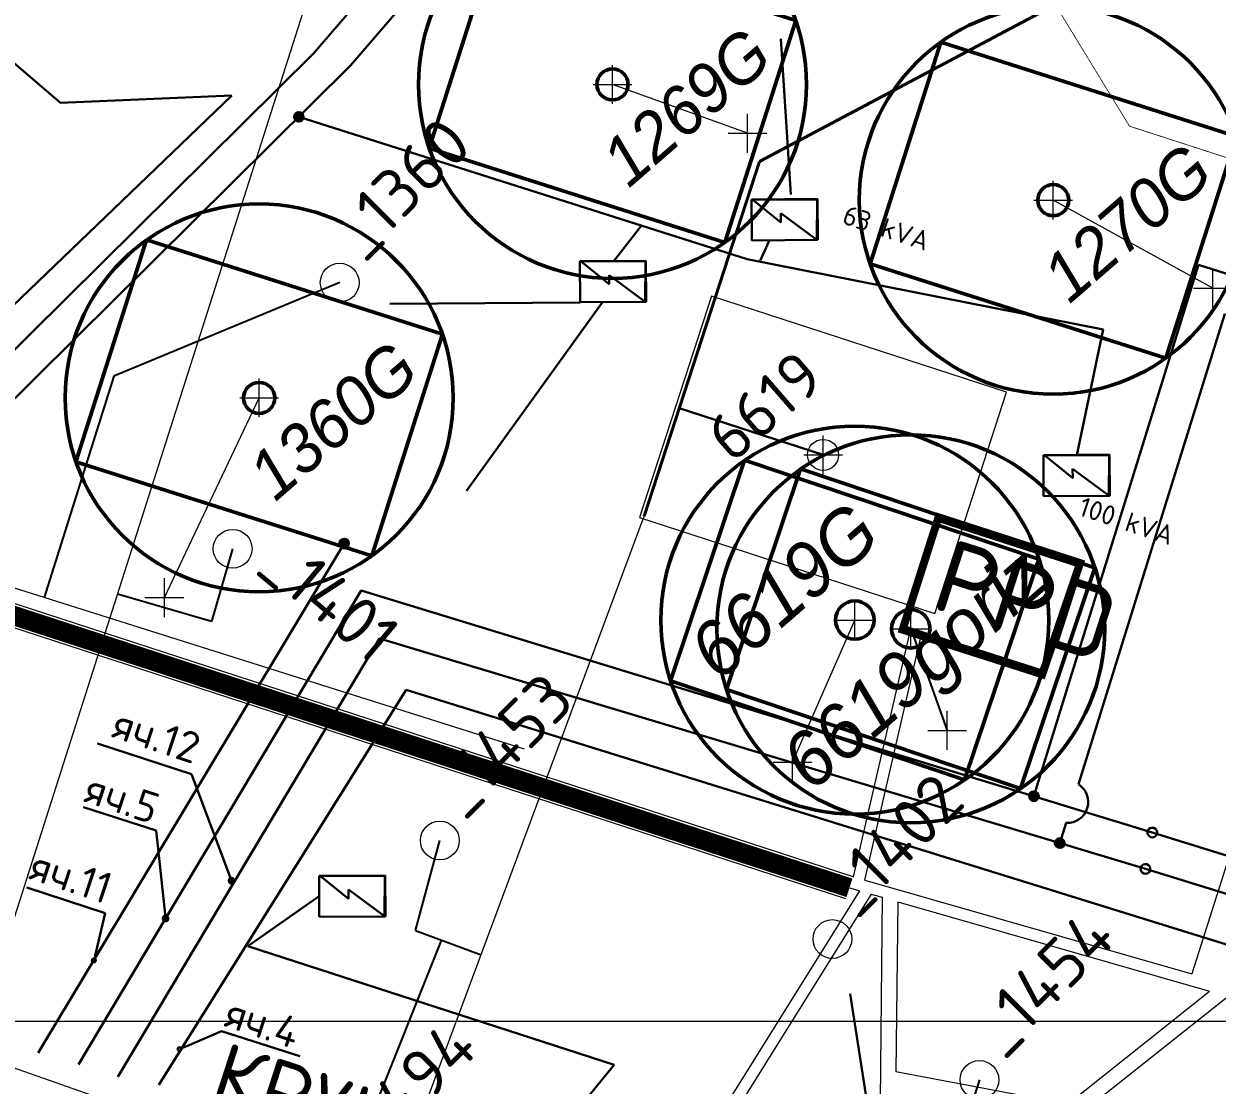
# Model space of a CAD drawing. Header units: millimetres. Extents: x 519 to 9564855, y -810 to 5021775.
# Drawn here: x 9535425 to 9535732.6, y 4998983.5 to 4999257.1 of the extents above; entities that cross this region are included whole.
import ezdxf
from ezdxf.enums import TextEntityAlignment as Align

# ---------------------------------------------------------------- set-up
doc = ezdxf.new("R2010")
doc.units = ezdxf.units.MM
doc.header["$LTSCALE"] = 2
doc.header["$MEASUREMENT"] = 0
doc.header["$PDMODE"] = 2
doc.header["$PDSIZE"] = 5
for name, color, linetype in [('COMPOUND', 3, 'Continuous'), ('GRID_PULKOVO', 7, 'Continuous'), ('OilColl&Flowlines', 3, 'Continuous'), ('OLD WELLS(dr.bfr2000)', 24, 'Continuous'), ('ROAD_GROUND', 9, 'Continuous'), ('Сущ. Нефтепровод', 3, 'НЕФТЬ')]:
    doc.layers.add(name, color=color, linetype=linetype)
for name, color, linetype, lineweight in [('SteamInjInfrastructure', 25, 'Continuous', 100), ('Новый водовод', 5, 'g_122_vpr', 30), ('Скважины на 2022 год', 60, 'Continuous', 13), ('Скважины на 2026', 222, 'Continuous', 50), ('Скважины на 2026 доп.', 222, 'Continuous', 50), ('ТХ_Проект. НГ', 244, 'g_122_n', 50), ('Электро', 1, 'Continuous', 30), ('Электроснаб', 1, 'Continuous', 18), ('Электроснабжене', 1, 'Continuous', 18)]:
    doc.layers.add(name, color=color, linetype=linetype, lineweight=lineweight)
doc.styles.add('92051501$0$STANDARD', font='simplex.shx')
doc.styles.add('Elect', font='isocpeur.ttf')
doc.styles.add('Line_GUGK', font='')
doc.styles.get("Standard").update_dxf_attribs({"font": 'isocpeur.ttf', "width": 0.5})
doc.styles.get('Line_GUGK').set_extended_font_data('Bm431', italic=True)
doc.linetypes.add('g_122_n', pattern='A,2,-2,3,-0.6,["Н",Line_GUGK,S=2,R=0,X=0,Y=-1],-3,3,-2,8,-2,8,-2,6', length=41.6)
doc.linetypes.add('g_122_vpr', pattern='A,2,-2,3,-0.6,["Впр",Line_GUGK,S=2,R=0,X=0,Y=-1],-6.4,3,-2,8,-2,8,-2,6', length=45)
doc.linetypes.add('STM_LINE', pattern='A,0.5,-0.2,["S",92051501$0$STANDARD,S=0.1,R=0,X=-0.1,Y=-0.05],-0.05', length=0.75)
doc.linetypes.add('НЕФТЬ', pattern='A,20,-1.5,[1,MG,S=1,R=0,X=0,Y=-1.3],-3.5', length=25)

msp = doc.modelspace()

# ---------------------------------------------------------------- hatches: boundary and pattern name
at = {"layer": 'Электро'}
h = msp.add_hatch(color=256, dxfattribs=at)
edge = h.paths.add_edge_path()
edge.add_arc((9535495.85404, 4999233.14257), 1.2343, 0, 360)
h = msp.add_hatch(color=256, dxfattribs=at)
edge = h.paths.add_edge_path()
edge.add_arc((9535507.53951, 4999123.13943), 1.2343, 0, 360)
h = msp.add_hatch(color=256, dxfattribs=at)
edge = h.paths.add_edge_path()
edge.add_arc((9535685.33957, 4999058.00297), 1.2343, 0, 360)
h = msp.add_hatch(color=256, dxfattribs=at)
edge = h.paths.add_edge_path()
edge.add_arc((9535692.00055, 4999045.94386), 1.2343, 0, 360)
at = {"layer": 'Электроснаб', "lineweight": 0}
h = msp.add_hatch(color=1, dxfattribs=at)
edge = h.paths.add_edge_path()
edge.add_arc((9535495.85404, 4999233.14257), 1.2343, 0, 360)
h = msp.add_hatch(color=1, dxfattribs=at)
edge = h.paths.add_edge_path()
edge.add_arc((9535507.53951, 4999123.13943), 1.2343, 0, 360)
h = msp.add_hatch(color=1, dxfattribs=at)
edge = h.paths.add_edge_path()
edge.add_arc((9535685.33957, 4999058.00297), 1.2343, 0, 360)
h = msp.add_hatch(color=1, dxfattribs=at)
edge = h.paths.add_edge_path()
edge.add_arc((9535692.00055, 4999045.94386), 1.2343, 0, 360)
at = {"layer": 'Электроснабжене', "lineweight": 0}
h = msp.add_hatch(color=1, dxfattribs=at)
edge = h.paths.add_edge_path()
edge.add_arc((9535495.85404, 4999233.14257), 1.2343, 0, 360)
h = msp.add_hatch(color=1, dxfattribs=at)
edge = h.paths.add_edge_path()
edge.add_arc((9535507.53951, 4999123.13943), 1.2343, 0, 360)
h = msp.add_hatch(color=1, dxfattribs=at)
edge = h.paths.add_edge_path()
edge.add_arc((9535685.33957, 4999058.00297), 1.2343, 0, 360)
h = msp.add_hatch(color=1, dxfattribs=at)
edge = h.paths.add_edge_path()
edge.add_arc((9535692.00055, 4999045.94386), 1.2343, 0, 360)

# ---------------------------------------------------------------- linework, layer by layer
at = {"lineweight": 0}
msp.add_line((9535743.65006, 4999067.84382), (9535726.06483, 4999012.20331), dxfattribs=at)
at = {"layer": 'COMPOUND', "lineweight": 0, "const_width": 2, "elevation": 0}
msp.add_lwpolyline([(9535687.5082, 4999089.41556), (9535697.20924, 4999117.9152), (9535660.70967, 4999129.71654), (9535651.50862, 4999100.91687), (9535687.5082, 4999089.41556)], dxfattribs=at)
at = {"layer": 'COMPOUND', "lineweight": 0, "const_width": 2}
msp.add_lwpolyline([(9535687.537, 4999089.655), (9535697.237, 4999118.155), (9535660.737, 4999129.955), (9535651.537, 4999101.155), (9535687.537, 4999089.655)], dxfattribs=at)
at = {"layer": 'GRID_PULKOVO', "lineweight": 0}
msp.add_line((9533000, 4999000), (9548000, 4999000), dxfattribs=at)
at = {"layer": 'OilColl&Flowlines', "color": 3, "linetype": 'ByBlock', "lineweight": 0, "ltscale": 50, "const_width": 0.2, "elevation": -9.30277}
msp.add_lwpolyline([(9535842.89551, 4999187.71078), (9535709.97906, 4999230.73407), (9535645.27982, 4999336.69657)], dxfattribs=at)
at = {"layer": 'OilColl&Flowlines', "lineweight": 0}
for points in [[(9535554.0256, 4999070.14748), (9535050.78034, 4999229.011)], [(9535508.00149, 4998923.41722), (9535584.85359, 4999130.18261)]]:
    msp.add_lwpolyline(points, dxfattribs=at)
at = {"layer": 'OLD WELLS(dr.bfr2000)', "lineweight": 0}
for centre in [(9535506.4, 4999190.4), (9535478.8, 4999121.8), (9535532.2, 4999046.6), (9535633.4, 4999021.2), (9535671.3, 4998984.9)]:
    msp.add_circle(centre, 5, dxfattribs=at)
at = {"layer": 'ROAD_GROUND', "color": 8, "lineweight": 0, "const_width": 5}
msp.add_lwpolyline([(9535637.80782, 4999034.40253), (9535036.58897, 4999230.24656)], dxfattribs=at)
at = {"layer": 'ROAD_GROUND', "lineweight": 0}
for points in [[(9535638.737, 4999037.255), (9535037.51815, 4999233.09904)], [(9535636.87864, 4999031.55005), (9535035.65979, 4999227.39409)], [(9535462.88346, 4998973.70817), (9535308.81316, 4999027.91413), (9535001.51332, 4999123.13877)], [(9535638.83861, 4999037.22585), (9535653.31435, 4999099.73186)], [(9535641.72617, 4999036.3975), (9535656.237, 4999099.055)], [(9535646.26867, 4999031.9734), (9535645.50517, 4998962.07505), (9535643.78342, 4998938.40923), (9535584.75288, 4998875.15023), (9535560.02973, 4998866.81422), (9535395.32659, 4998909.18646), (9535292.11457, 4998938.40923), (9535270.71023, 4998959.90055), (9535202.82844, 4998984.68291), (9535142.41937, 4999010.89779), (9535110.37594, 4999024.65244), (9535074.8229, 4999031.47873), (9534975.92394, 4999045.15473)], [(9535638.737, 4999037.255), (9535638.83861, 4999037.22585)], [(9535640.40722, 4999033.65487), (9535576.737, 4998931.655)], [(9535637.90976, 4999034.37131), (9535640.40722, 4999033.65487)], [(9535641.72617, 4999036.3975), (9535726.06483, 4999012.20331)], [(9535643.40662, 4999032.79443), (9535579.28189, 4998930.06644)], [(9535643.40662, 4999032.79443), (9535646.26867, 4999031.9734)], [(9535650.25641, 4999030.82944), (9535649.77723, 4998986.96054)], [(9535650.25641, 4999030.82944), (9535730.62397, 4999007.77444)], [(9535692.93236, 4998977.78644), (9535730.62397, 4999007.77444)], [(9535697.45964, 4998976.27686), (9535735.34603, 4999006.41982)], [(9535692.93236, 4998977.78644), (9535685.62578, 4998980.22276), (9535649.77723, 4998986.96054)]]:
    msp.add_lwpolyline(points, dxfattribs=at)
at = {"layer": 'SteamInjInfrastructure', "color": 6, "linetype": 'STM_LINE', "lineweight": 0, "ltscale": 15}
msp.add_line((9534928.58961, 4997477.26077, 0), (9535556.65607, 4999447.45705, 0), dxfattribs=at)
at = {"layer": 'Новый водовод', "linetype": 'ByBlock', "lineweight": 25}
for p, q in [((9535478.8, 4999121.8), (9535473.38203, 4999103.0678)), ((9535473.38203, 4999103.0678), (9535449.10848, 4999110.08851, 0)), ((9535671.3, 4998984.9), (9535662.12276, 4998956.33817))]:
    msp.add_line(p, q, dxfattribs=at)
at = {"layer": 'Скважины на 2022 год', "color": 0, "lineweight": 0}
msp.add_lwpolyline([(9535583.68723, 4999129.82898), (9535659.77175, 4999105.10762), (9535678.31277, 4999162.17102), (9535602.22825, 4999186.89238)], close=True, dxfattribs=at)
msp.add_circle((9535631, 4999146), 4, dxfattribs=at)
msp.add_point((9535631, 4999146), dxfattribs=at)
at = {"layer": 'Скважины на 2026', "lineweight": 5}
for p, q in [((9535611.5, 4999228.9), (9535576.71, 4999241.5)), ((9535731.5, 4999189), (9535690.33, 4999211.67)), ((9535461.2, 4999109.2), (9535485.64, 4999160.69)), ((9535623.1, 4999066.8), (9535639.18, 4999103.42))]:
    msp.add_line(p, q, dxfattribs=at)
at = {"layer": 'Скважины на 2026', "linetype": 'ByBlock', "ltscale": 50}
for points in [[(9535529.48913, 4999225.06257), (9535605.71178, 4999200.77044), (9535623.93087, 4999257.93743), (9535547.70822, 4999282.22956)], [(9535643.10913, 4999195.23257), (9535719.33178, 4999170.94044), (9535737.55087, 4999228.10743), (9535661.32822, 4999252.39956)], [(9535438.41913, 4999144.25257), (9535514.64178, 4999119.96044), (9535532.86087, 4999177.12743), (9535456.63822, 4999201.41956)]]:
    msp.add_lwpolyline(points, close=True, dxfattribs=at)
for centre in [(9535576.71, 4999241.5), (9535690.33, 4999211.67), (9535485.64, 4999160.69)]:
    msp.add_circle(centre, 50, dxfattribs=at)
at = {"layer": 'Скважины на 2026', "linetype": 'ByBlock'}
for centre in [(9535576.71, 4999241.5), (9535690.33, 4999211.67), (9535485.64, 4999160.69)]:
    msp.add_circle(centre, 4, dxfattribs=at)
at = {"layer": 'Скважины на 2026', "linetype": 'ByBlock', "lineweight": 0}
for p in [(9535576.71, 4999241.5), (9535611.5, 4999228.9), (9535690.33, 4999211.67), (9535731.5, 4999189), (9535485.64, 4999160.69), (9535461.2, 4999109.2)]:
    msp.add_point(p, dxfattribs=at)
at = {"layer": 'Скважины на 2026 доп.', "color": 5, "linetype": 'ByBlock', "lineweight": 25}
msp.add_line((9535653.6, 4999101.18), (9535663, 4999075), dxfattribs=at)
at = {"layer": 'Скважины на 2026 доп.'}
msp.add_lwpolyline([(9535610.77205, 4999144.63801), (9535591.65176, 4999087.7661), (9535667.48097, 4999062.27238), (9535686.60126, 4999119.14429)], close=True, dxfattribs=at)
at = {"layer": 'Скважины на 2026 доп.', "color": 5}
msp.add_lwpolyline([(9535625.19205, 4999142.39801), (9535606.07176, 4999085.5261), (9535681.90097, 4999060.03238), (9535701.02126, 4999116.90429)], close=True, dxfattribs=at)
at = {"layer": 'Скважины на 2026 доп.'}
for radius in [50, 4.96016]:
    msp.add_circle((9535639.18, 4999103.42), radius, dxfattribs=at)
at = {"layer": 'Скважины на 2026 доп.', "color": 5}
for radius in [50, 4.96016]:
    msp.add_circle((9535653.6, 4999101.18), radius, dxfattribs=at)
at = {"layer": 'Скважины на 2026 доп.', "lineweight": 0}
for p in [(9535639.18, 4999103.42), (9535623.1, 4999066.8)]:
    msp.add_point(p, dxfattribs=at)
at = {"layer": 'Скважины на 2026 доп.', "color": 5, "lineweight": 0}
for p in [(9535653.6, 4999101.18), (9535663, 4999075)]:
    msp.add_point(p, dxfattribs=at)
at = {"layer": 'Сущ. Нефтепровод', "linetype": 'ByBlock', "lineweight": 25}
for p, q in [((9535506.4, 4999190.4), (9535448.19559, 4999166.29095)), ((9535448.19559, 4999166.29095), (9535430.18614, 4999109.24089)), ((9535525.89882, 4999023.43938), (9535532.2, 4999046.6)), ((9535525.89882, 4999023.43938), (9535542.83826, 4999017.14321)), ((9535532.57441, 4999020.82895), (9535506.8, 4998956.4))]:
    msp.add_line(p, q, dxfattribs=at)
at = {"layer": 'ТХ_Проект. НГ', "color": 3, "linetype": 'ByBlock', "lineweight": 40, "ltscale": 0.3}
for p, q in [((9535614.56934, 4999221.63827, 265.53556), (9535690.84149, 4999262.04517, -21.7151)), ((9535614.56934, 4999221.63827, 16.25104), (9535584.85359, 4999130.18261, -26.14672))]:
    msp.add_line(p, q, dxfattribs=at)
at = {"layer": 'ТХ_Проект. НГ', "color": 3, "linetype": 'ByBlock', "lineweight": 30, "ltscale": 0.3, "elevation": -3.444}
msp.add_lwpolyline([(9535631, 4999146), (9535593.90894, 4999158.0521)], dxfattribs=at)
at = {"layer": 'Электро'}
for p, q in [((9535716.1033, 4999502.21119, 0), (9535499.68462, 4999249.47324)), ((9535710.422, 4999481.04407, 0), (9535509.19519, 4999246.38307)), ((9535622.64862, 4999213.09404, -0.00006), (9535620.07373, 4999253.23114, -0.00006)), ((9535348.71577, 4999100.07362, 0), (9535499.68462, 4999249.47324)), ((9535358.33674, 4999096.8722, 4.90075), (9535509.19519, 4999246.38307)), ((9535337.46233, 4999103.22941, 7.86448), (9535478.57057, 4999238.64898, 0)), ((9535612.53259, 4999211.86992, 0), (9535629.58102, 4999211.97425, 0)), ((9535612.59729, 4999201.29756, 0), (9535612.53259, 4999211.86992, 0)), ((9535629.48377, 4999211.8758, 0), (9535612.88817, 4999211.77424, 0)), ((9535612.88817, 4999211.77424, 0), (9535620.09995, 4999205.947, 0)), ((9535629.41008, 4999201.43334, 0), (9535629.48377, 4999211.8758, 0)), ((9535629.58102, 4999211.97425, 0), (9535629.64573, 4999201.4019, 0)), ((9535620.09995, 4999205.947, 0), (9535620.08541, 4999208.32224, 0)), ((9535620.08541, 4999208.32224, 0), (9535629.41008, 4999201.43334, 0)), ((9535629.64573, 4999201.4019, 0), (9535612.59729, 4999201.29756, 0)), ((9535617.06578, 4999201.18766, 0), (9535614.66733, 4999195.81094, 0)), ((9535568.28505, 4999195.90558, 0), (9535585.33348, 4999196.00992, 0)), ((9535568.34975, 4999185.33323, 0), (9535568.28505, 4999195.90558, 0)), ((9535585.23623, 4999195.91147, 0), (9535568.64063, 4999195.8099, 0)), ((9535568.64063, 4999195.8099, 0), (9535575.85241, 4999189.98267, 0)), ((9535585.16254, 4999185.469, 0), (9535585.23623, 4999195.91147, 0)), ((9535585.33348, 4999196.00992, 0), (9535585.39818, 4999185.43756, 0)), ((9535575.85241, 4999189.98267, 0), (9535575.83787, 4999192.3579, 0)), ((9535575.83787, 4999192.3579, 0), (9535585.16254, 4999185.469, 0)), ((9535519.31096, 4999184.94957), (9535568.35026, 4999185.24968, 0)), ((9535539.09349, 4999136.77873, 0), (9535574.1709, 4999185.36885, 0)), ((9535585.39818, 4999185.43756, 0), (9535568.34975, 4999185.33323, 0)), ((9535507.53951, 4999123.13943), (9535428.69951, 4998991.82943)), ((9535511.94951, 4999111.04943), (9535439.07951, 4998988.89943)), ((9535715.86613, 4999048.66376), (9535511.94951, 4999111.04943)), ((9535516.69951, 4999098.66943), (9535449.22951, 4998985.70943)), ((9535714.09888, 4999039.29731), (9535516.69951, 4999098.66943)), ((9535523.56951, 4999085.41943), (9535459.77951, 4998983.59943)), ((9535523.56951, 4999085.41943), (9535990.54762, 4998940.44343, -32.48786)), ((9535478.169, 4999037.17668, 11.22693), (9535477.81751, 4999038.11287, 11.22693)), ((9535501.07522, 4999037.50892), (9535518.12365, 4999037.61326)), ((9535501.13993, 4999026.93657), (9535501.07522, 4999037.50892)), ((9535518.0264, 4999037.51481), (9535501.4308, 4999037.41324)), ((9535501.4308, 4999037.41324), (9535508.64258, 4999031.58601)), ((9535517.95271, 4999027.07235), (9535518.0264, 4999037.51481)), ((9535518.12365, 4999037.61326), (9535518.18836, 4999027.04091)), ((9535508.64258, 4999031.58601), (9535508.62804, 4999033.96124)), ((9535508.62804, 4999033.96124), (9535517.95271, 4999027.07235)), ((9535482.68157, 4999019.38594, 8.72119), (9535501.10757, 4999032.22275)), ((9535461.39666, 4999027.48365), (9535461.28904, 4999028.47784)), ((9535518.18836, 4999027.04091), (9535501.13993, 4999026.93657)), ((9535443.26986, 4999016.68303, 6.67198), (9535443.50186, 4999017.65575, 6.67198)), ((9535466.03725, 4998993.21546, 11.22693), (9535466.95783, 4998993.60602, 11.22693))]:
    msp.add_line(p, q, dxfattribs=at)
at = {"layer": 'Электро', "ltscale": 0.05}
for p, q in [((9535379.62157, 4999283.51798, -0.00006), (9535434.42757, 4999236.73698, -0.00006)), ((9535434.42757, 4999236.73698, -0.00006), (9535478.57057, 4999238.64898, -0.00006)), ((9535495.85404, 4999233.14257, 0), (9535611.43557, 4999196.45098, 0)), ((9535576.93843, 4999195.86068, 0), (9535584.16114, 4999205.11335, 0)), ((9535703.17657, 4999178.28198, 0), (9535611.43557, 4999196.45098, 0)), ((9535727.7845, 4999195.03179, -2.1571), (9535685.33957, 4999058.00297)), ((9535727.7845, 4999195.03179, -2.1571), (9535769.92362, 4999181.60244, -2.1571)), ((9535734.55329, 4999182.39123, -2.1571), (9535696.80801, 4999061.10919, -2.1571)), ((9535703.17657, 4999178.28198, 0), (9535696.42957, 4999145.91198, 0)), ((9535687.77619, 4999145.95687, 0), (9535704.82462, 4999146.06121, 0)), ((9535687.84089, 4999135.38452, 0), (9535687.77619, 4999145.95687, 0)), ((9535704.72737, 4999145.96276, 0), (9535688.13177, 4999145.8612, 0)), ((9535688.13177, 4999145.8612, 0), (9535695.34355, 4999140.03396, 0)), ((9535704.65368, 4999135.5203, 0), (9535704.72737, 4999145.96276, 0)), ((9535704.82462, 4999146.06121, 0), (9535704.88932, 4999135.48886, 0)), ((9535695.34355, 4999140.03396, 0), (9535695.32901, 4999142.4092, 0)), ((9535695.32901, 4999142.4092, 0), (9535704.65368, 4999135.5203, 0)), ((9535704.88932, 4999135.48886, 0), (9535687.84089, 4999135.38452, 0)), ((9535693.65007, 4999051.16219, -2.1571), (9535692.00055, 4999045.94386)), ((9535482.68157, 4999019.38594, 8.72119), (9535577.15111, 4998988.78741, 0)), ((9535651.25998, 4998922.53049), (9535637.95184, 4999007.09327)), ((9535527.62868, 4998928.43705, 0), (9535577.15111, 4998988.78741, 0))]:
    msp.add_line(p, q, dxfattribs=at)
at = {"layer": 'Электро', "ltscale": 25}
for p, q in [((9535468.19997, 4999063.72944, 11.22693), (9535443.97021, 4999071.60216, 11.22693)), ((9535477.81751, 4999038.11287, 11.22693), (9535468.19997, 4999063.72944, 11.22693)), ((9535459.05253, 4999049.13921), (9535440.39899, 4999055.20011)), ((9535461.28904, 4999028.47784), (9535459.05253, 4999049.13921)), ((9535445.93187, 4999027.84422, 6.67198), (9535425.7269, 4999034.47758, 6.67198)), ((9535443.50186, 4999017.65575, 6.67198), (9535445.93187, 4999027.84422, 6.67198)), ((9535466.95783, 4998993.60602, 11.22693), (9535475.9398, 4998997.41669, 11.22693)), ((9535475.9398, 4998997.41669, 11.22693), (9535496.10703, 4998990.98053, 11.22693))]:
    msp.add_line(p, q, dxfattribs=at)
at = {"layer": 'Электро', "ltscale": 3}
for p, q in [((9535715.86613, 4999048.66376), (9535746.84012, 4999039.0482)), ((9535714.09888, 4999039.29731), (9535745.07287, 4999029.68175))]:
    msp.add_line(p, q, dxfattribs=at)
at = {"layer": 'Электро', "const_width": 1, "elevation": 11.22693}
msp.add_lwpolyline([(9535478.34474, 4999036.70858, 1), (9535478.69623, 4999035.77239, 1)], format="xyb", close=True, dxfattribs=at)
at = {"layer": 'Электро', "const_width": 1}
msp.add_lwpolyline([(9535461.45047, 4999026.98655, 1), (9535461.55808, 4999025.99236, 1)], format="xyb", close=True, dxfattribs=at)
at = {"layer": 'Электро'}
for centre in [(9535495.85404, 4999233.14257, 0), (9535507.53951, 4999123.13943), (9535685.33957, 4999058.00297), (9535692.00055, 4999045.94386)]:
    msp.add_circle(centre, 1.2343, dxfattribs=at)
at = {"layer": 'Электро', "ltscale": 0.05}
msp.add_arc((9535693.96037, 4999056.53846, -2.1571), 5.38523, 266.6967814, 58.076368, dxfattribs=at)
at = {"layer": 'Электро'}
for centre, start, end in [((9535715.86613, 4999048.66376), 162.0000001, 342.0000001), ((9535715.86613, 4999048.66376), 342.0000001, 162.0000001), ((9535714.09888, 4999039.29731), 162.0000002, 342.0000002), ((9535714.09888, 4999039.29731), 342.0000002, 162.0000002)]:
    msp.add_arc(centre, 1.25, start, end, dxfattribs=at)
for centre, start_param, end_param in [((9535443.03786, 4999015.71032, 6.67198), 0.865425693, 4.007018346), ((9535443.03786, 4999015.71032, 6.67198), 4.007018346, 7.148611), ((9535465.11667, 4998992.8249, 11.22693), 6.213187685, 9.354780338), ((9535465.11667, 4998992.8249, 11.22693), 3.071595031, 6.213187685)]:
    msp.add_ellipse(centre, major_axis=(0.4455, 0.227), ratio=1, start_param=start_param, end_param=end_param, dxfattribs=at)
at = {"layer": 'Электроснаб', "color": 1, "linetype": 'ByBlock', "lineweight": 0}
for p, q in [((9535716.1033, 4999502.21119, 0), (9535499.68462, 4999249.47324)), ((9535710.422, 4999481.04407, 0), (9535509.19519, 4999246.38307)), ((9535348.71577, 4999100.07362, 0), (9535499.68462, 4999249.47324)), ((9535358.33674, 4999096.8722, 4.90075), (9535509.19519, 4999246.38307)), ((9535337.46233, 4999103.22941, 7.86448), (9535478.57057, 4999238.64898, 0)), ((9535507.53951, 4999123.13943), (9535428.69951, 4998991.82943)), ((9535511.94951, 4999111.04943), (9535439.07951, 4998988.89943)), ((9535715.86613, 4999048.66376), (9535511.94951, 4999111.04943)), ((9535516.69951, 4999098.66943), (9535449.22951, 4998985.70943)), ((9535714.09888, 4999039.29731), (9535516.69951, 4999098.66943)), ((9535523.56951, 4999085.41943), (9535459.77951, 4998983.59943)), ((9535523.56951, 4999085.41943), (9535990.54762, 4998940.44343, -32.48786))]:
    msp.add_line(p, q, dxfattribs=at)
at = {"layer": 'Электроснаб', "color": 1, "lineweight": 0, "ltscale": 0.05}
for p, q in [((9535379.62157, 4999283.51798, -0.00006), (9535434.42757, 4999236.73698, -0.00006)), ((9535434.42757, 4999236.73698, -0.00006), (9535478.57057, 4999238.64898, -0.00006)), ((9535495.85404, 4999233.14257, 0), (9535611.43557, 4999196.45098, 0)), ((9535576.93843, 4999195.86068, 0), (9535584.16114, 4999205.11335, 0)), ((9535703.17657, 4999178.28198, 0), (9535611.43557, 4999196.45098, 0)), ((9535727.7845, 4999195.03179, -2.1571), (9535685.33957, 4999058.00297)), ((9535727.7845, 4999195.03179, -2.1571), (9535769.92362, 4999181.60244, -2.1571)), ((9535734.55329, 4999182.39123, -2.1571), (9535696.80801, 4999061.10919, -2.1571)), ((9535703.17657, 4999178.28198, 0), (9535696.42957, 4999145.91198, 0)), ((9535687.77619, 4999145.95687, 0), (9535704.82462, 4999146.06121, 0)), ((9535687.84089, 4999135.38452, 0), (9535687.77619, 4999145.95687, 0)), ((9535704.72737, 4999145.96276, 0), (9535688.13177, 4999145.8612, 0)), ((9535688.13177, 4999145.8612, 0), (9535695.34355, 4999140.03396, 0)), ((9535704.65368, 4999135.5203, 0), (9535704.72737, 4999145.96276, 0)), ((9535704.82462, 4999146.06121, 0), (9535704.88932, 4999135.48886, 0)), ((9535695.34355, 4999140.03396, 0), (9535695.32901, 4999142.4092, 0)), ((9535695.32901, 4999142.4092, 0), (9535704.65368, 4999135.5203, 0)), ((9535704.88932, 4999135.48886, 0), (9535687.84089, 4999135.38452, 0)), ((9535693.65007, 4999051.16219, -2.1571), (9535692.00055, 4999045.94386)), ((9535482.68157, 4999019.38594, 8.72119), (9535577.15111, 4998988.78741, 0)), ((9535651.25998, 4998922.53049), (9535637.95184, 4999007.09327)), ((9535527.62868, 4998928.43705, 0), (9535577.15111, 4998988.78741, 0))]:
    msp.add_line(p, q, dxfattribs=at)
at = {"layer": 'Электроснаб', "color": 1, "lineweight": 0}
for p, q in [((9535622.64862, 4999213.09404, -0.00006), (9535620.07373, 4999253.23114, -0.00006)), ((9535612.53259, 4999211.86992, 0), (9535629.58102, 4999211.97425, 0)), ((9535612.59729, 4999201.29756, 0), (9535612.53259, 4999211.86992, 0)), ((9535629.48377, 4999211.8758, 0), (9535612.88817, 4999211.77424, 0)), ((9535612.88817, 4999211.77424, 0), (9535620.09995, 4999205.947, 0)), ((9535629.41008, 4999201.43334, 0), (9535629.48377, 4999211.8758, 0)), ((9535629.58102, 4999211.97425, 0), (9535629.64573, 4999201.4019, 0)), ((9535620.09995, 4999205.947, 0), (9535620.08541, 4999208.32224, 0)), ((9535620.08541, 4999208.32224, 0), (9535629.41008, 4999201.43334, 0)), ((9535629.64573, 4999201.4019, 0), (9535612.59729, 4999201.29756, 0)), ((9535617.06578, 4999201.18766, 0), (9535614.66733, 4999195.81094, 0)), ((9535568.28505, 4999195.90558, 0), (9535585.33348, 4999196.00992, 0)), ((9535568.34975, 4999185.33323, 0), (9535568.28505, 4999195.90558, 0)), ((9535585.23623, 4999195.91147, 0), (9535568.64063, 4999195.8099, 0)), ((9535568.64063, 4999195.8099, 0), (9535575.85241, 4999189.98267, 0)), ((9535585.16254, 4999185.469, 0), (9535585.23623, 4999195.91147, 0)), ((9535585.33348, 4999196.00992, 0), (9535585.39818, 4999185.43756, 0)), ((9535575.85241, 4999189.98267, 0), (9535575.83787, 4999192.3579, 0)), ((9535575.83787, 4999192.3579, 0), (9535585.16254, 4999185.469, 0)), ((9535519.31096, 4999184.94957), (9535568.35026, 4999185.24968, 0)), ((9535539.09349, 4999136.77873, 0), (9535574.1709, 4999185.36885, 0)), ((9535585.39818, 4999185.43756, 0), (9535568.34975, 4999185.33323, 0)), ((9535478.169, 4999037.17668, 11.22693), (9535477.81751, 4999038.11287, 11.22693)), ((9535501.07522, 4999037.50892), (9535518.12365, 4999037.61326)), ((9535501.13993, 4999026.93657), (9535501.07522, 4999037.50892)), ((9535518.0264, 4999037.51481), (9535501.4308, 4999037.41324)), ((9535501.4308, 4999037.41324), (9535508.64258, 4999031.58601)), ((9535517.95271, 4999027.07235), (9535518.0264, 4999037.51481)), ((9535518.12365, 4999037.61326), (9535518.18836, 4999027.04091)), ((9535508.64258, 4999031.58601), (9535508.62804, 4999033.96124)), ((9535508.62804, 4999033.96124), (9535517.95271, 4999027.07235)), ((9535482.68157, 4999019.38594, 8.72119), (9535501.10757, 4999032.22275)), ((9535461.39666, 4999027.48365), (9535461.28904, 4999028.47784)), ((9535518.18836, 4999027.04091), (9535501.13993, 4999026.93657)), ((9535443.26986, 4999016.68303, 6.67198), (9535443.50186, 4999017.65575, 6.67198)), ((9535466.03725, 4998993.21546, 11.22693), (9535466.95783, 4998993.60602, 11.22693))]:
    msp.add_line(p, q, dxfattribs=at)
at = {"layer": 'Электроснаб', "color": 1, "lineweight": 0, "ltscale": 25}
for p, q in [((9535468.19997, 4999063.72944, 11.22693), (9535443.97021, 4999071.60216, 11.22693)), ((9535477.81751, 4999038.11287, 11.22693), (9535468.19997, 4999063.72944, 11.22693)), ((9535459.05253, 4999049.13921), (9535440.39899, 4999055.20011)), ((9535461.28904, 4999028.47784), (9535459.05253, 4999049.13921)), ((9535445.93187, 4999027.84422, 6.67198), (9535425.7269, 4999034.47758, 6.67198)), ((9535443.50186, 4999017.65575, 6.67198), (9535445.93187, 4999027.84422, 6.67198)), ((9535466.95783, 4998993.60602, 11.22693), (9535475.9398, 4998997.41669, 11.22693)), ((9535475.9398, 4998997.41669, 11.22693), (9535496.10703, 4998990.98053, 11.22693))]:
    msp.add_line(p, q, dxfattribs=at)
at = {"layer": 'Электроснаб', "color": 1, "lineweight": 0, "ltscale": 3}
for p, q in [((9535715.86613, 4999048.66376), (9535746.84012, 4999039.0482)), ((9535714.09888, 4999039.29731), (9535745.07287, 4999029.68175))]:
    msp.add_line(p, q, dxfattribs=at)
at = {"layer": 'Электроснаб', "color": 1, "lineweight": 0, "const_width": 1, "elevation": 11.22693}
msp.add_lwpolyline([(9535478.34474, 4999036.70858, 1), (9535478.69623, 4999035.77239, 1)], format="xyb", close=True, dxfattribs=at)
at = {"layer": 'Электроснаб', "color": 1, "lineweight": 0, "const_width": 1}
msp.add_lwpolyline([(9535461.45047, 4999026.98655, 1), (9535461.55808, 4999025.99236, 1)], format="xyb", close=True, dxfattribs=at)
at = {"layer": 'Электроснаб', "color": 1, "lineweight": 0}
for centre in [(9535495.85404, 4999233.14257, 0), (9535507.53951, 4999123.13943), (9535685.33957, 4999058.00297), (9535692.00055, 4999045.94386)]:
    msp.add_circle(centre, 1.2343, dxfattribs=at)
at = {"layer": 'Электроснаб', "color": 1, "lineweight": 0, "ltscale": 0.05}
msp.add_arc((9535693.96037, 4999056.53846, -2.1571), 5.38523, 266.6967814, 58.076368, dxfattribs=at)
at = {"layer": 'Электроснаб', "color": 1, "lineweight": 0}
for centre, start, end in [((9535715.86613, 4999048.66376), 162.0000001, 342.0000001), ((9535715.86613, 4999048.66376), 342.0000001, 162.0000001), ((9535714.09888, 4999039.29731), 162.0000002, 342.0000002), ((9535714.09888, 4999039.29731), 342.0000002, 162.0000002)]:
    msp.add_arc(centre, 1.25, start, end, dxfattribs=at)
for centre, start_param, end_param in [((9535443.03786, 4999015.71032, 6.67198), 0.865425693, 4.007018346), ((9535443.03786, 4999015.71032, 6.67198), 4.007018346, 7.148611), ((9535465.11667, 4998992.8249, 11.22693), 6.213187685, 9.354780338), ((9535465.11667, 4998992.8249, 11.22693), 3.071595031, 6.213187685)]:
    msp.add_ellipse(centre, major_axis=(0.4455, 0.227), ratio=1, start_param=start_param, end_param=end_param, dxfattribs=at)
at = {"layer": 'Электроснабжене', "color": 1, "linetype": 'ByBlock', "lineweight": 0}
for p, q in [((9535716.1033, 4999502.21119, 0), (9535499.68462, 4999249.47324)), ((9535619.32779, 4999374.8144, 0), (9535509.19519, 4999246.38307)), ((9535348.71577, 4999100.07362, 0), (9535499.68462, 4999249.47324)), ((9535358.33674, 4999096.8722, 4.90075), (9535509.19519, 4999246.38307)), ((9535337.46233, 4999103.22941, 7.86448), (9535478.57057, 4999238.64898, 0)), ((9535507.53951, 4999123.13943), (9535428.69951, 4998991.82943)), ((9535511.94951, 4999111.04943), (9535439.07951, 4998988.89943)), ((9535715.86613, 4999048.66376), (9535511.94951, 4999111.04943)), ((9535516.69951, 4999098.66943), (9535449.22951, 4998985.70943)), ((9535714.09888, 4999039.29731), (9535516.69951, 4999098.66943)), ((9535523.56951, 4999085.41943), (9535459.77951, 4998983.59943)), ((9535523.56951, 4999085.41943), (9535990.54762, 4998940.44343, -32.48786))]:
    msp.add_line(p, q, dxfattribs=at)
at = {"layer": 'Электроснабжене', "color": 1, "lineweight": 0, "ltscale": 0.05}
for p, q in [((9535379.62157, 4999283.51798, -0.00006), (9535434.42757, 4999236.73698, -0.00006)), ((9535434.42757, 4999236.73698, -0.00006), (9535478.57057, 4999238.64898, -0.00006)), ((9535495.85404, 4999233.14257, 0), (9535611.43557, 4999196.45098, 0)), ((9535576.93843, 4999195.86068, 0), (9535584.16114, 4999205.11335, 0)), ((9535703.17657, 4999178.28198, 0), (9535611.43557, 4999196.45098, 0)), ((9535727.7845, 4999195.03179, -2.1571), (9535685.33957, 4999058.00297)), ((9535727.7845, 4999195.03179, -2.1571), (9535769.92362, 4999181.60244, -2.1571)), ((9535734.55329, 4999182.39123, -2.1571), (9535696.80801, 4999061.10919, -2.1571)), ((9535703.17657, 4999178.28198, 0), (9535696.42957, 4999145.91198, 0)), ((9535687.77619, 4999145.95687, 0), (9535704.82462, 4999146.06121, 0)), ((9535687.84089, 4999135.38452, 0), (9535687.77619, 4999145.95687, 0)), ((9535704.72737, 4999145.96276, 0), (9535688.13177, 4999145.8612, 0)), ((9535688.13177, 4999145.8612, 0), (9535695.34355, 4999140.03396, 0)), ((9535704.65368, 4999135.5203, 0), (9535704.72737, 4999145.96276, 0)), ((9535704.82462, 4999146.06121, 0), (9535704.88932, 4999135.48886, 0)), ((9535695.34355, 4999140.03396, 0), (9535695.32901, 4999142.4092, 0)), ((9535695.32901, 4999142.4092, 0), (9535704.65368, 4999135.5203, 0)), ((9535704.88932, 4999135.48886, 0), (9535687.84089, 4999135.38452, 0)), ((9535693.65007, 4999051.16219, -2.1571), (9535692.00055, 4999045.94386)), ((9535482.68157, 4999019.38594, 8.72119), (9535577.15111, 4998988.78741, 0)), ((9535651.25998, 4998922.53049), (9535637.95184, 4999007.09327)), ((9535527.62868, 4998928.43705, 0), (9535577.15111, 4998988.78741, 0))]:
    msp.add_line(p, q, dxfattribs=at)
at = {"layer": 'Электроснабжене', "color": 1, "lineweight": 0}
for p, q in [((9535622.64862, 4999213.09404, -0.00006), (9535620.07373, 4999253.23114, -0.00006)), ((9535612.53259, 4999211.86992, 0), (9535629.58102, 4999211.97425, 0)), ((9535612.59729, 4999201.29756, 0), (9535612.53259, 4999211.86992, 0)), ((9535629.48377, 4999211.8758, 0), (9535612.88817, 4999211.77424, 0)), ((9535612.88817, 4999211.77424, 0), (9535620.09995, 4999205.947, 0)), ((9535629.41008, 4999201.43334, 0), (9535629.48377, 4999211.8758, 0)), ((9535629.58102, 4999211.97425, 0), (9535629.64573, 4999201.4019, 0)), ((9535620.09995, 4999205.947, 0), (9535620.08541, 4999208.32224, 0)), ((9535620.08541, 4999208.32224, 0), (9535629.41008, 4999201.43334, 0)), ((9535629.64573, 4999201.4019, 0), (9535612.59729, 4999201.29756, 0)), ((9535617.06578, 4999201.18766, 0), (9535614.66733, 4999195.81094, 0)), ((9535568.28505, 4999195.90558, 0), (9535585.33348, 4999196.00992, 0)), ((9535568.34975, 4999185.33323, 0), (9535568.28505, 4999195.90558, 0)), ((9535585.23623, 4999195.91147, 0), (9535568.64063, 4999195.8099, 0)), ((9535568.64063, 4999195.8099, 0), (9535575.85241, 4999189.98267, 0)), ((9535585.16254, 4999185.469, 0), (9535585.23623, 4999195.91147, 0)), ((9535585.33348, 4999196.00992, 0), (9535585.39818, 4999185.43756, 0)), ((9535575.85241, 4999189.98267, 0), (9535575.83787, 4999192.3579, 0)), ((9535575.83787, 4999192.3579, 0), (9535585.16254, 4999185.469, 0)), ((9535519.31096, 4999184.94957), (9535568.35026, 4999185.24968, 0)), ((9535539.09349, 4999136.77873, 0), (9535574.1709, 4999185.36885, 0)), ((9535585.39818, 4999185.43756, 0), (9535568.34975, 4999185.33323, 0)), ((9535478.169, 4999037.17668, 11.22693), (9535477.81751, 4999038.11287, 11.22693)), ((9535501.07522, 4999037.50892), (9535518.12365, 4999037.61326)), ((9535501.13993, 4999026.93657), (9535501.07522, 4999037.50892)), ((9535518.0264, 4999037.51481), (9535501.4308, 4999037.41324)), ((9535501.4308, 4999037.41324), (9535508.64258, 4999031.58601)), ((9535517.95271, 4999027.07235), (9535518.0264, 4999037.51481)), ((9535518.12365, 4999037.61326), (9535518.18836, 4999027.04091)), ((9535508.64258, 4999031.58601), (9535508.62804, 4999033.96124)), ((9535508.62804, 4999033.96124), (9535517.95271, 4999027.07235)), ((9535482.68157, 4999019.38594, 8.72119), (9535501.10757, 4999032.22275)), ((9535461.39666, 4999027.48365), (9535461.28904, 4999028.47784)), ((9535518.18836, 4999027.04091), (9535501.13993, 4999026.93657)), ((9535443.26986, 4999016.68303, 6.67198), (9535443.50186, 4999017.65575, 6.67198)), ((9535466.03725, 4998993.21546, 11.22693), (9535466.95783, 4998993.60602, 11.22693))]:
    msp.add_line(p, q, dxfattribs=at)
at = {"layer": 'Электроснабжене', "color": 1, "lineweight": 0, "ltscale": 25}
for p, q in [((9535468.19997, 4999063.72944, 11.22693), (9535443.97021, 4999071.60216, 11.22693)), ((9535477.81751, 4999038.11287, 11.22693), (9535468.19997, 4999063.72944, 11.22693)), ((9535459.05253, 4999049.13921), (9535440.39899, 4999055.20011)), ((9535461.28904, 4999028.47784), (9535459.05253, 4999049.13921)), ((9535445.93187, 4999027.84422, 6.67198), (9535425.7269, 4999034.47758, 6.67198)), ((9535443.50186, 4999017.65575, 6.67198), (9535445.93187, 4999027.84422, 6.67198)), ((9535466.95783, 4998993.60602, 11.22693), (9535475.9398, 4998997.41669, 11.22693)), ((9535475.9398, 4998997.41669, 11.22693), (9535496.10703, 4998990.98053, 11.22693))]:
    msp.add_line(p, q, dxfattribs=at)
at = {"layer": 'Электроснабжене', "color": 1, "lineweight": 0, "ltscale": 3}
for p, q in [((9535715.86613, 4999048.66376), (9535746.84012, 4999039.0482)), ((9535714.09888, 4999039.29731), (9535745.07287, 4999029.68175))]:
    msp.add_line(p, q, dxfattribs=at)
at = {"layer": 'Электроснабжене', "color": 1, "lineweight": 0, "const_width": 1, "elevation": 11.22693}
msp.add_lwpolyline([(9535478.34474, 4999036.70858, 1), (9535478.69623, 4999035.77239, 1)], format="xyb", close=True, dxfattribs=at)
at = {"layer": 'Электроснабжене', "color": 1, "lineweight": 0, "const_width": 1}
msp.add_lwpolyline([(9535461.45047, 4999026.98655, 1), (9535461.55808, 4999025.99236, 1)], format="xyb", close=True, dxfattribs=at)
at = {"layer": 'Электроснабжене', "color": 1, "lineweight": 0}
for centre in [(9535495.85404, 4999233.14257, 0), (9535507.53951, 4999123.13943), (9535685.33957, 4999058.00297), (9535692.00055, 4999045.94386)]:
    msp.add_circle(centre, 1.2343, dxfattribs=at)
at = {"layer": 'Электроснабжене', "color": 1, "lineweight": 0, "ltscale": 0.05}
msp.add_arc((9535693.96037, 4999056.53846, -2.1571), 5.38523, 266.6967814, 58.076368, dxfattribs=at)
at = {"layer": 'Электроснабжене', "color": 1, "lineweight": 0}
for centre, start, end in [((9535715.86613, 4999048.66376), 162.0000001, 342.0000001), ((9535715.86613, 4999048.66376), 342.0000001, 162.0000001), ((9535714.09888, 4999039.29731), 162.0000002, 342.0000002), ((9535714.09888, 4999039.29731), 342.0000002, 162.0000002)]:
    msp.add_arc(centre, 1.25, start, end, dxfattribs=at)
for centre, start_param, end_param in [((9535443.03786, 4999015.71032, 6.67198), 0.865425693, 4.007018346), ((9535443.03786, 4999015.71032, 6.67198), 4.007018346, 7.148611), ((9535465.11667, 4998992.8249, 11.22693), 6.213187685, 9.354780338), ((9535465.11667, 4998992.8249, 11.22693), 3.071595031, 6.213187685)]:
    msp.add_ellipse(centre, major_axis=(0.4455, 0.227), ratio=1, start_param=start_param, end_param=end_param, dxfattribs=at)

# ---------------------------------------------------------------- texts
at = {"layer": 'COMPOUND', "lineweight": 0, "style": 'Elect'}
for rotation, p in [(342.1315596, (9535658.36654, 4999106.6828, -0.00005)), (342.133652, (9535658.39471, 4999106.92118))]:
    msp.add_text('PPD', height=18.562407, rotation=rotation, dxfattribs=at).set_placement(p)
at = {"layer": 'OLD WELLS(dr.bfr2000)', "lineweight": 0, "style": 'Elect'}
for s, rotation, p in [(' _1360', 44.9999999, (9535506.4, 4999190.4)), (' _1401', 320.1247922, (9535478.8, 4999121.8)), (' _1453', 44.9999999, (9535532.2, 4999046.6)), (' _1402', 44.9999999, (9535633.4, 4999021.2)), (' _1454', 44.9999999, (9535671.3, 4998984.9)), (' _1494', 44.9999999, (9535506.8, 4998956.4))]:
    msp.add_text(s, height=12.5, rotation=rotation, dxfattribs=at).set_placement(p)
at = {"layer": 'Скважины на 2022 год', "color": 0, "lineweight": 0}
msp.add_text('6619', height=12, rotation=41, dxfattribs=at).set_placement((9535610.0121, 4999140.80026), align=Align.BOTTOM_LEFT)
at = {"layer": 'Скважины на 2026', "linetype": 'ByBlock', "style": 'Line_GUGK'}
for s, p in [('1269G', (9535580.86466, 4999214.55423)), ('1270G', (9535694.48466, 4999184.72423)), ('1360G', (9535489.79466, 4999133.74423))]:
    msp.add_text(s, height=12.5, rotation=41, dxfattribs=at).set_placement(p)
at = {"layer": 'Скважины на 2026 доп.', "lineweight": 50, "insert": (9535595.04415, 4999097.85652), "char_height": 14, "attachment_point": 1, "rotation": 41, "style": 'Line_GUGK'}
msp.add_mtext_dynamic_manual_height_columns('6619G', width=14, gutter_width=5, heights=[0], dxfattribs=at)
at = {"layer": 'Скважины на 2026 доп.', "color": 5, "lineweight": 50, "insert": (9535618.86415, 4999069.43652), "char_height": 14, "attachment_point": 1, "rotation": 41, "style": 'Line_GUGK'}
msp.add_mtext_dynamic_manual_height_columns('6619goriz', width=14, gutter_width=5, heights=[0], dxfattribs=at)
at = {"layer": 'Электро'}
for s, height, rotation, p in [('63 kVA', 5, 341.691556, (9535635.62553, 4999205.7266, -0.00006)), ('100 kVA', 5, 341.691556, (9535696.50597, 4999130.56666, -0.00006)), ('КРУН-6кВ №2 ППГ', 16, 342, (9535472.13944, 4998979.649, -23.96425))]:
    msp.add_text(s, height=height, rotation=rotation, dxfattribs=at).set_placement(p)
at = {"layer": 'Электро', "ltscale": 25}
for s, p in [('яч.12', (9535447.24721, 4999073.34367, 3.17655)), ('яч.5', (9535440.09598, 4999056.66612)), ('яч.11', (9535425.9314, 4999036.79308, 11.98212)), ('яч.4', (9535476.24712, 4998998.81624, 3.17655))]:
    msp.add_text(s, height=8, rotation=341.6915561, dxfattribs=at).set_placement(p)
at = {"layer": 'Электроснаб', "color": 1, "lineweight": 0}
for s, p in [('63 kVA', (9535635.62553, 4999205.7266, -0.00006)), ('100 kVA', (9535696.50597, 4999130.56666, -0.00006))]:
    msp.add_text(s, height=5, rotation=341.691556, dxfattribs=at).set_placement(p)
at = {"layer": 'Электроснаб', "color": 1, "lineweight": 0, "ltscale": 25}
for s, p in [('яч.12', (9535447.24721, 4999073.34367, 3.17655)), ('яч.5', (9535440.09598, 4999056.66612)), ('яч.11', (9535425.9314, 4999036.79308, 11.98212)), ('яч.4', (9535476.24712, 4998998.81624, 3.17655))]:
    msp.add_text(s, height=8, rotation=341.6915561, dxfattribs=at).set_placement(p)
at = {"layer": 'Электроснабжене', "color": 1, "lineweight": 0}
for s, p in [('63 kVA', (9535635.62553, 4999205.7266, -0.00006)), ('100 kVA', (9535696.50597, 4999130.56666, -0.00006))]:
    msp.add_text(s, height=5, rotation=341.691556, dxfattribs=at).set_placement(p)
at = {"layer": 'Электроснабжене', "color": 1, "lineweight": 0, "ltscale": 25}
for s, p in [('яч.12', (9535447.24721, 4999073.34367, 3.17655)), ('яч.5', (9535440.09598, 4999056.66612)), ('яч.11', (9535425.9314, 4999036.79308, 11.98212)), ('яч.4', (9535476.24712, 4998998.81624, 3.17655))]:
    msp.add_text(s, height=8, rotation=341.6915561, dxfattribs=at).set_placement(p)

doc.saveas('drawing.dxf')
